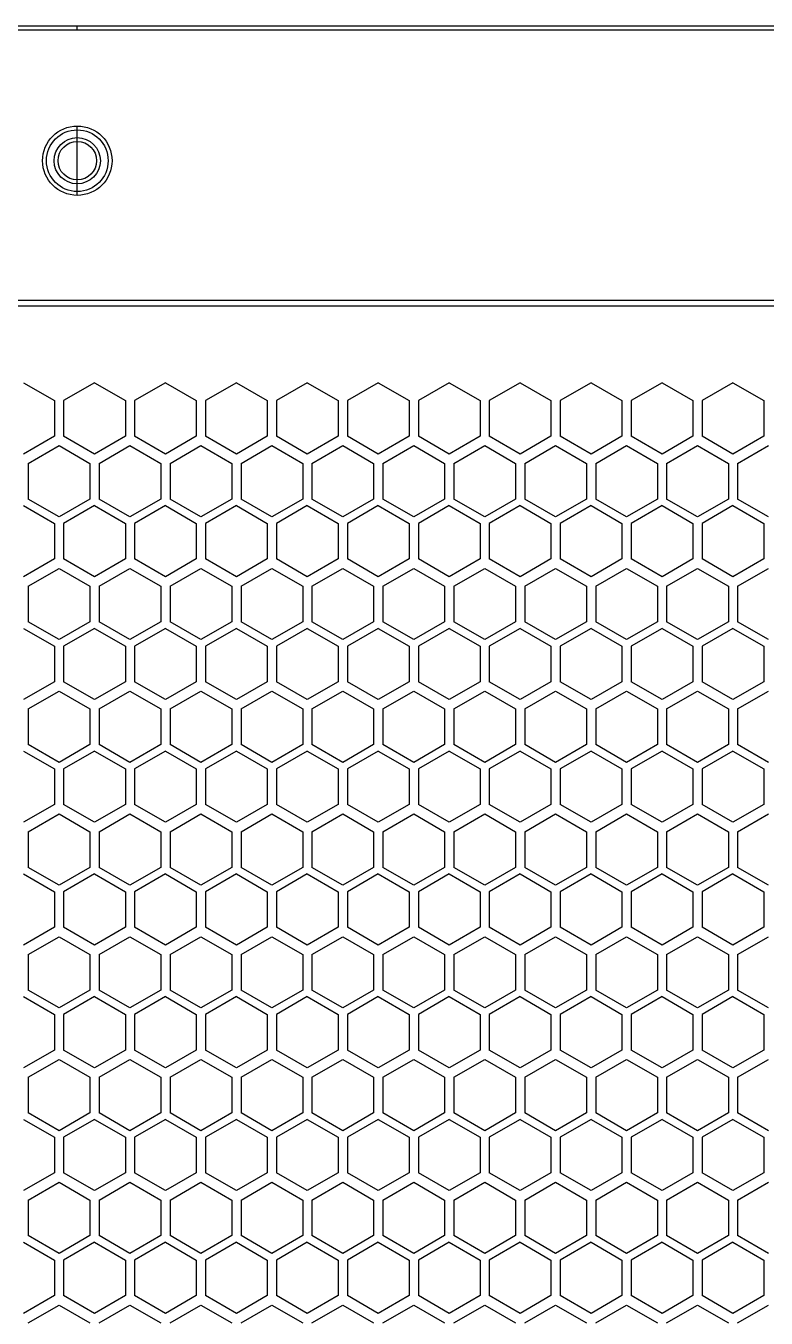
# Model space of a CAD drawing. Extents: x 61367 to 140945, y -1257 to 25588.
# Drawn here: x 91885.2 to 91981.2, y 15972.8 to 16140.4 of the extents above; entities that cross this region are included whole.
import ezdxf

# ---------------------------------------------------------------- set-up
doc = ezdxf.new("R2010")
doc.units = 0
doc.header["$MEASUREMENT"] = 0
doc.layers.get('0').update_dxf_attribs({"linetype": 'CONTINUOUS'})
for name, color, linetype in [('4209-0510_0', 7, 'CONTINUOUS'), ('4212-62832_1_0', 7, 'CONTINUOUS'), ('4215-0412-2-1_0', 7, 'CONTINUOUS'), ('B-M6-1-ZI_0', 7, 'CONTINUOUS'), ('YT-50-01_AF0_1_B_0', 7, 'CONTINUOUS')]:
    doc.layers.add(name, color=color, linetype=linetype)

# ---------------------------------------------------------------- blocks, each defined once
blk = doc.blocks.new('RYHTHYT')
at = {"layer": '4209-0510_0', "color": 7, "linetype": 'Continuous'}
blk.add_line((-33328.58, -67588.74), (-32722.58, -67588.74), dxfattribs=at)
at = {"layer": '4212-62832_1_0', "color": 7, "linetype": 'Continuous'}
blk.add_circle((-33027.49, -67570.66), 3, dxfattribs=at)
at = {"layer": '4215-0412-2-1_0', "color": 7, "linetype": 'Continuous'}
for p, q in [((-33368.69, -67553.68), (-32682.63, -67553.68)), ((-33335.79, -67589.48), (-32715.53, -67589.48)), ((-33034.46, -67599.48), (-33030.46, -67601.79)), ((-33025.26, -67599.48), (-33029.26, -67601.79)), ((-33025.26, -67599.48), (-33021.26, -67601.79)), ((-33016.06, -67599.48), (-33020.06, -67601.79)), ((-33016.06, -67599.48), (-33012.06, -67601.79)), ((-33006.86, -67599.48), (-33010.86, -67601.79)), ((-33006.86, -67599.48), (-33002.86, -67601.79)), ((-32997.66, -67599.48), (-33001.66, -67601.79)), ((-32997.66, -67599.48), (-32993.66, -67601.79)), ((-32988.46, -67599.48), (-32992.46, -67601.79)), ((-32988.46, -67599.48), (-32984.46, -67601.79)), ((-32979.26, -67599.48), (-32983.26, -67601.79)), ((-32979.26, -67599.48), (-32975.26, -67601.79)), ((-32970.06, -67599.48), (-32974.06, -67601.79)), ((-32970.06, -67599.48), (-32966.06, -67601.79)), ((-32960.86, -67599.48), (-32964.86, -67601.79)), ((-32960.86, -67599.48), (-32956.86, -67601.79)), ((-32951.66, -67599.48), (-32955.66, -67601.79)), ((-32951.66, -67599.48), (-32947.66, -67601.79)), ((-32942.46, -67599.48), (-32946.46, -67601.79)), ((-32942.46, -67599.48), (-32938.46, -67601.79)), ((-33030.46, -67601.79), (-33030.46, -67606.41)), ((-33029.26, -67601.79), (-33029.26, -67606.41)), ((-33021.26, -67601.79), (-33021.26, -67606.41)), ((-33020.06, -67601.79), (-33020.06, -67606.41)), ((-33012.06, -67601.79), (-33012.06, -67606.41)), ((-33010.86, -67601.79), (-33010.86, -67606.41)), ((-33002.86, -67601.79), (-33002.86, -67606.41)), ((-33001.66, -67601.79), (-33001.66, -67606.41)), ((-32993.66, -67601.79), (-32993.66, -67606.41)), ((-32992.46, -67601.79), (-32992.46, -67606.41)), ((-32984.46, -67601.79), (-32984.46, -67606.41)), ((-32983.26, -67601.79), (-32983.26, -67606.41)), ((-32975.26, -67601.79), (-32975.26, -67606.41)), ((-32974.06, -67601.79), (-32974.06, -67606.41)), ((-32966.06, -67601.79), (-32966.06, -67606.41)), ((-32964.86, -67601.79), (-32964.86, -67606.41)), ((-32956.86, -67601.79), (-32956.86, -67606.41)), ((-32955.66, -67601.79), (-32955.66, -67606.41)), ((-32947.66, -67601.79), (-32947.66, -67606.41)), ((-32946.46, -67601.79), (-32946.46, -67606.41)), ((-32938.46, -67601.79), (-32938.46, -67606.41)), ((-33030.46, -67606.41), (-33034.46, -67608.72)), ((-33025.26, -67608.72), (-33029.26, -67606.41)), ((-33021.26, -67606.41), (-33025.26, -67608.72)), ((-33016.06, -67608.72), (-33020.06, -67606.41)), ((-33012.06, -67606.41), (-33016.06, -67608.72)), ((-33006.86, -67608.72), (-33010.86, -67606.41)), ((-33002.86, -67606.41), (-33006.86, -67608.72)), ((-32997.66, -67608.72), (-33001.66, -67606.41)), ((-32993.66, -67606.41), (-32997.66, -67608.72)), ((-32988.46, -67608.72), (-32992.46, -67606.41)), ((-32984.46, -67606.41), (-32988.46, -67608.72)), ((-32979.26, -67608.72), (-32983.26, -67606.41)), ((-32975.26, -67606.41), (-32979.26, -67608.72)), ((-32970.06, -67608.72), (-32974.06, -67606.41)), ((-32966.06, -67606.41), (-32970.06, -67608.72)), ((-32960.86, -67608.72), (-32964.86, -67606.41)), ((-32956.86, -67606.41), (-32960.86, -67608.72)), ((-32951.66, -67608.72), (-32955.66, -67606.41)), ((-32947.66, -67606.41), (-32951.66, -67608.72)), ((-32942.46, -67608.72), (-32946.46, -67606.41)), ((-32938.46, -67606.41), (-32942.46, -67608.72)), ((-33033.86, -67609.94), (-33029.86, -67607.63)), ((-33029.86, -67607.63), (-33025.86, -67609.94)), ((-33024.66, -67609.94), (-33020.66, -67607.63)), ((-33020.66, -67607.63), (-33016.66, -67609.94)), ((-33015.46, -67609.94), (-33011.46, -67607.63)), ((-33011.46, -67607.63), (-33007.46, -67609.94)), ((-33006.26, -67609.94), (-33002.26, -67607.63)), ((-33002.26, -67607.63), (-32998.26, -67609.94)), ((-32997.06, -67609.94), (-32993.06, -67607.63)), ((-32993.06, -67607.63), (-32989.06, -67609.94)), ((-32987.86, -67609.94), (-32983.86, -67607.63)), ((-32983.86, -67607.63), (-32979.86, -67609.94)), ((-32978.66, -67609.94), (-32974.66, -67607.63)), ((-32974.66, -67607.63), (-32970.66, -67609.94)), ((-32969.46, -67609.94), (-32965.46, -67607.63)), ((-32965.46, -67607.63), (-32961.46, -67609.94)), ((-32960.26, -67609.94), (-32956.26, -67607.63)), ((-32956.26, -67607.63), (-32952.26, -67609.94)), ((-32951.06, -67609.94), (-32947.06, -67607.63)), ((-32947.06, -67607.63), (-32943.06, -67609.94)), ((-32941.86, -67609.94), (-32937.86, -67607.63)), ((-33033.86, -67609.94), (-33033.86, -67614.56)), ((-33025.86, -67609.94), (-33025.86, -67614.56)), ((-33024.66, -67609.94), (-33024.66, -67614.56)), ((-33016.66, -67609.94), (-33016.66, -67614.56)), ((-33015.46, -67609.94), (-33015.46, -67614.56)), ((-33007.46, -67609.94), (-33007.46, -67614.56)), ((-33006.26, -67609.94), (-33006.26, -67614.56)), ((-32998.26, -67609.94), (-32998.26, -67614.56)), ((-32997.06, -67609.94), (-32997.06, -67614.56)), ((-32989.06, -67609.94), (-32989.06, -67614.56)), ((-32987.86, -67609.94), (-32987.86, -67614.56)), ((-32979.86, -67609.94), (-32979.86, -67614.56)), ((-32978.66, -67609.94), (-32978.66, -67614.56)), ((-32970.66, -67609.94), (-32970.66, -67614.56)), ((-32969.46, -67609.94), (-32969.46, -67614.56)), ((-32961.46, -67609.94), (-32961.46, -67614.56)), ((-32960.26, -67609.94), (-32960.26, -67614.56)), ((-32952.26, -67609.94), (-32952.26, -67614.56)), ((-32951.06, -67609.94), (-32951.06, -67614.56)), ((-32943.06, -67609.94), (-32943.06, -67614.56)), ((-32941.86, -67609.94), (-32941.86, -67614.56)), ((-33029.86, -67616.87), (-33033.86, -67614.56)), ((-33025.86, -67614.56), (-33029.86, -67616.87)), ((-33020.66, -67616.87), (-33024.66, -67614.56)), ((-33016.66, -67614.56), (-33020.66, -67616.87)), ((-33011.46, -67616.87), (-33015.46, -67614.56)), ((-33007.46, -67614.56), (-33011.46, -67616.87)), ((-33002.26, -67616.87), (-33006.26, -67614.56)), ((-32998.26, -67614.56), (-33002.26, -67616.87)), ((-32993.06, -67616.87), (-32997.06, -67614.56)), ((-32989.06, -67614.56), (-32993.06, -67616.87)), ((-32983.86, -67616.87), (-32987.86, -67614.56)), ((-32979.86, -67614.56), (-32983.86, -67616.87)), ((-32974.66, -67616.87), (-32978.66, -67614.56)), ((-32970.66, -67614.56), (-32974.66, -67616.87)), ((-32965.46, -67616.87), (-32969.46, -67614.56)), ((-32961.46, -67614.56), (-32965.46, -67616.87)), ((-32956.26, -67616.87), (-32960.26, -67614.56)), ((-32952.26, -67614.56), (-32956.26, -67616.87)), ((-32947.06, -67616.87), (-32951.06, -67614.56)), ((-32943.06, -67614.56), (-32947.06, -67616.87)), ((-32937.86, -67616.87), (-32941.86, -67614.56)), ((-33034.46, -67615.41), (-33030.46, -67617.72)), ((-33025.26, -67615.41), (-33029.26, -67617.72)), ((-33025.26, -67615.41), (-33021.26, -67617.72)), ((-33016.06, -67615.41), (-33020.06, -67617.72)), ((-33016.06, -67615.41), (-33012.06, -67617.72)), ((-33006.86, -67615.41), (-33010.86, -67617.72)), ((-33006.86, -67615.41), (-33002.86, -67617.72)), ((-32997.66, -67615.41), (-33001.66, -67617.72)), ((-32997.66, -67615.41), (-32993.66, -67617.72)), ((-32988.46, -67615.41), (-32992.46, -67617.72)), ((-32988.46, -67615.41), (-32984.46, -67617.72)), ((-32979.26, -67615.41), (-32983.26, -67617.72)), ((-32979.26, -67615.41), (-32975.26, -67617.72)), ((-32970.06, -67615.41), (-32974.06, -67617.72)), ((-32970.06, -67615.41), (-32966.06, -67617.72)), ((-32960.86, -67615.41), (-32964.86, -67617.72)), ((-32960.86, -67615.41), (-32956.86, -67617.72)), ((-32951.66, -67615.41), (-32955.66, -67617.72)), ((-32951.66, -67615.41), (-32947.66, -67617.72)), ((-32942.46, -67615.41), (-32946.46, -67617.72)), ((-32942.46, -67615.41), (-32938.46, -67617.72)), ((-33030.46, -67617.72), (-33030.46, -67622.34)), ((-33029.26, -67617.72), (-33029.26, -67622.34)), ((-33021.26, -67617.72), (-33021.26, -67622.34)), ((-33020.06, -67617.72), (-33020.06, -67622.34)), ((-33012.06, -67617.72), (-33012.06, -67622.34)), ((-33010.86, -67617.72), (-33010.86, -67622.34)), ((-33002.86, -67617.72), (-33002.86, -67622.34)), ((-33001.66, -67617.72), (-33001.66, -67622.34)), ((-32993.66, -67617.72), (-32993.66, -67622.34)), ((-32992.46, -67617.72), (-32992.46, -67622.34)), ((-32984.46, -67617.72), (-32984.46, -67622.34)), ((-32983.26, -67617.72), (-32983.26, -67622.34)), ((-32975.26, -67617.72), (-32975.26, -67622.34)), ((-32974.06, -67617.72), (-32974.06, -67622.34)), ((-32966.06, -67617.72), (-32966.06, -67622.34)), ((-32964.86, -67617.72), (-32964.86, -67622.34)), ((-32956.86, -67617.72), (-32956.86, -67622.34)), ((-32955.66, -67617.72), (-32955.66, -67622.34)), ((-32947.66, -67617.72), (-32947.66, -67622.34)), ((-32946.46, -67617.72), (-32946.46, -67622.34)), ((-32938.46, -67617.72), (-32938.46, -67622.34)), ((-33030.46, -67622.34), (-33034.46, -67624.65)), ((-33033.86, -67625.87), (-33029.86, -67623.56)), ((-33029.86, -67623.56), (-33025.86, -67625.87)), ((-33025.26, -67624.65), (-33029.26, -67622.34)), ((-33021.26, -67622.34), (-33025.26, -67624.65)), ((-33024.66, -67625.87), (-33020.66, -67623.56)), ((-33020.66, -67623.56), (-33016.66, -67625.87)), ((-33016.06, -67624.65), (-33020.06, -67622.34)), ((-33012.06, -67622.34), (-33016.06, -67624.65)), ((-33015.46, -67625.87), (-33011.46, -67623.56)), ((-33011.46, -67623.56), (-33007.46, -67625.87)), ((-33006.86, -67624.65), (-33010.86, -67622.34)), ((-33002.86, -67622.34), (-33006.86, -67624.65)), ((-33006.26, -67625.87), (-33002.26, -67623.56)), ((-33002.26, -67623.56), (-32998.26, -67625.87)), ((-32997.66, -67624.65), (-33001.66, -67622.34)), ((-32993.66, -67622.34), (-32997.66, -67624.65)), ((-32997.06, -67625.87), (-32993.06, -67623.56)), ((-32993.06, -67623.56), (-32989.06, -67625.87)), ((-32988.46, -67624.65), (-32992.46, -67622.34)), ((-32984.46, -67622.34), (-32988.46, -67624.65)), ((-32987.86, -67625.87), (-32983.86, -67623.56)), ((-32983.86, -67623.56), (-32979.86, -67625.87)), ((-32979.26, -67624.65), (-32983.26, -67622.34)), ((-32975.26, -67622.34), (-32979.26, -67624.65)), ((-32978.66, -67625.87), (-32974.66, -67623.56)), ((-32974.66, -67623.56), (-32970.66, -67625.87)), ((-32970.06, -67624.65), (-32974.06, -67622.34)), ((-32966.06, -67622.34), (-32970.06, -67624.65)), ((-32969.46, -67625.87), (-32965.46, -67623.56)), ((-32965.46, -67623.56), (-32961.46, -67625.87)), ((-32960.86, -67624.65), (-32964.86, -67622.34)), ((-32956.86, -67622.34), (-32960.86, -67624.65)), ((-32960.26, -67625.87), (-32956.26, -67623.56)), ((-32956.26, -67623.56), (-32952.26, -67625.87)), ((-32951.66, -67624.65), (-32955.66, -67622.34)), ((-32947.66, -67622.34), (-32951.66, -67624.65)), ((-32951.06, -67625.87), (-32947.06, -67623.56)), ((-32947.06, -67623.56), (-32943.06, -67625.87)), ((-32942.46, -67624.65), (-32946.46, -67622.34)), ((-32938.46, -67622.34), (-32942.46, -67624.65)), ((-32941.86, -67625.87), (-32937.86, -67623.56)), ((-33033.86, -67625.87), (-33033.86, -67630.49)), ((-33025.86, -67625.87), (-33025.86, -67630.49)), ((-33024.66, -67625.87), (-33024.66, -67630.49)), ((-33016.66, -67625.87), (-33016.66, -67630.49)), ((-33015.46, -67625.87), (-33015.46, -67630.49)), ((-33007.46, -67625.87), (-33007.46, -67630.49)), ((-33006.26, -67625.87), (-33006.26, -67630.49)), ((-32998.26, -67625.87), (-32998.26, -67630.49)), ((-32997.06, -67625.87), (-32997.06, -67630.49)), ((-32989.06, -67625.87), (-32989.06, -67630.49)), ((-32987.86, -67625.87), (-32987.86, -67630.49)), ((-32979.86, -67625.87), (-32979.86, -67630.49)), ((-32978.66, -67625.87), (-32978.66, -67630.49)), ((-32970.66, -67625.87), (-32970.66, -67630.49)), ((-32969.46, -67625.87), (-32969.46, -67630.49)), ((-32961.46, -67625.87), (-32961.46, -67630.49)), ((-32960.26, -67625.87), (-32960.26, -67630.49)), ((-32952.26, -67625.87), (-32952.26, -67630.49)), ((-32951.06, -67625.87), (-32951.06, -67630.49)), ((-32943.06, -67625.87), (-32943.06, -67630.49)), ((-32941.86, -67625.87), (-32941.86, -67630.49)), ((-33034.46, -67631.34), (-33030.46, -67633.65)), ((-33029.86, -67632.8), (-33033.86, -67630.49)), ((-33025.86, -67630.49), (-33029.86, -67632.8)), ((-33025.26, -67631.34), (-33029.26, -67633.65)), ((-33025.26, -67631.34), (-33021.26, -67633.65)), ((-33020.66, -67632.8), (-33024.66, -67630.49)), ((-33016.66, -67630.49), (-33020.66, -67632.8)), ((-33016.06, -67631.34), (-33020.06, -67633.65)), ((-33016.06, -67631.34), (-33012.06, -67633.65)), ((-33011.46, -67632.8), (-33015.46, -67630.49)), ((-33007.46, -67630.49), (-33011.46, -67632.8)), ((-33006.86, -67631.34), (-33010.86, -67633.65)), ((-33006.86, -67631.34), (-33002.86, -67633.65)), ((-33002.26, -67632.8), (-33006.26, -67630.49)), ((-32998.26, -67630.49), (-33002.26, -67632.8)), ((-32997.66, -67631.34), (-33001.66, -67633.65)), ((-32997.66, -67631.34), (-32993.66, -67633.65)), ((-32993.06, -67632.8), (-32997.06, -67630.49)), ((-32989.06, -67630.49), (-32993.06, -67632.8)), ((-32988.46, -67631.34), (-32992.46, -67633.65)), ((-32988.46, -67631.34), (-32984.46, -67633.65)), ((-32983.86, -67632.8), (-32987.86, -67630.49)), ((-32979.86, -67630.49), (-32983.86, -67632.8)), ((-32979.26, -67631.34), (-32983.26, -67633.65)), ((-32979.26, -67631.34), (-32975.26, -67633.65)), ((-32974.66, -67632.8), (-32978.66, -67630.49)), ((-32970.66, -67630.49), (-32974.66, -67632.8)), ((-32970.06, -67631.34), (-32974.06, -67633.65)), ((-32970.06, -67631.34), (-32966.06, -67633.65)), ((-32965.46, -67632.8), (-32969.46, -67630.49)), ((-32961.46, -67630.49), (-32965.46, -67632.8)), ((-32960.86, -67631.34), (-32964.86, -67633.65)), ((-32960.86, -67631.34), (-32956.86, -67633.65)), ((-32956.26, -67632.8), (-32960.26, -67630.49)), ((-32952.26, -67630.49), (-32956.26, -67632.8)), ((-32951.66, -67631.34), (-32955.66, -67633.65)), ((-32951.66, -67631.34), (-32947.66, -67633.65)), ((-32947.06, -67632.8), (-32951.06, -67630.49)), ((-32943.06, -67630.49), (-32947.06, -67632.8)), ((-32942.46, -67631.34), (-32946.46, -67633.65)), ((-32942.46, -67631.34), (-32938.46, -67633.65)), ((-32937.86, -67632.8), (-32941.86, -67630.49)), ((-33030.46, -67633.65), (-33030.46, -67638.27)), ((-33029.26, -67633.65), (-33029.26, -67638.27)), ((-33021.26, -67633.65), (-33021.26, -67638.27)), ((-33020.06, -67633.65), (-33020.06, -67638.27)), ((-33012.06, -67633.65), (-33012.06, -67638.27)), ((-33010.86, -67633.65), (-33010.86, -67638.27)), ((-33002.86, -67633.65), (-33002.86, -67638.27)), ((-33001.66, -67633.65), (-33001.66, -67638.27)), ((-32993.66, -67633.65), (-32993.66, -67638.27)), ((-32992.46, -67633.65), (-32992.46, -67638.27)), ((-32984.46, -67633.65), (-32984.46, -67638.27)), ((-32983.26, -67633.65), (-32983.26, -67638.27)), ((-32975.26, -67633.65), (-32975.26, -67638.27)), ((-32974.06, -67633.65), (-32974.06, -67638.27)), ((-32966.06, -67633.65), (-32966.06, -67638.27)), ((-32964.86, -67633.65), (-32964.86, -67638.27)), ((-32956.86, -67633.65), (-32956.86, -67638.27)), ((-32955.66, -67633.65), (-32955.66, -67638.27)), ((-32947.66, -67633.65), (-32947.66, -67638.27)), ((-32946.46, -67633.65), (-32946.46, -67638.27)), ((-32938.46, -67633.65), (-32938.46, -67638.27)), ((-33030.46, -67638.27), (-33034.46, -67640.58)), ((-33025.26, -67640.58), (-33029.26, -67638.27)), ((-33021.26, -67638.27), (-33025.26, -67640.58)), ((-33016.06, -67640.58), (-33020.06, -67638.27)), ((-33012.06, -67638.27), (-33016.06, -67640.58)), ((-33006.86, -67640.58), (-33010.86, -67638.27)), ((-33002.86, -67638.27), (-33006.86, -67640.58)), ((-32997.66, -67640.58), (-33001.66, -67638.27)), ((-32993.66, -67638.27), (-32997.66, -67640.58)), ((-32988.46, -67640.58), (-32992.46, -67638.27)), ((-32984.46, -67638.27), (-32988.46, -67640.58)), ((-32979.26, -67640.58), (-32983.26, -67638.27)), ((-32975.26, -67638.27), (-32979.26, -67640.58)), ((-32970.06, -67640.58), (-32974.06, -67638.27)), ((-32966.06, -67638.27), (-32970.06, -67640.58)), ((-32960.86, -67640.58), (-32964.86, -67638.27)), ((-32956.86, -67638.27), (-32960.86, -67640.58)), ((-32951.66, -67640.58), (-32955.66, -67638.27)), ((-32947.66, -67638.27), (-32951.66, -67640.58)), ((-32942.46, -67640.58), (-32946.46, -67638.27)), ((-32938.46, -67638.27), (-32942.46, -67640.58)), ((-33033.86, -67641.8), (-33029.86, -67639.49)), ((-33029.86, -67639.49), (-33025.86, -67641.8)), ((-33024.66, -67641.8), (-33020.66, -67639.49)), ((-33020.66, -67639.49), (-33016.66, -67641.8)), ((-33015.46, -67641.8), (-33011.46, -67639.49)), ((-33011.46, -67639.49), (-33007.46, -67641.8)), ((-33006.26, -67641.8), (-33002.26, -67639.49)), ((-33002.26, -67639.49), (-32998.26, -67641.8)), ((-32997.06, -67641.8), (-32993.06, -67639.49)), ((-32993.06, -67639.49), (-32989.06, -67641.8)), ((-32987.86, -67641.8), (-32983.86, -67639.49)), ((-32983.86, -67639.49), (-32979.86, -67641.8)), ((-32978.66, -67641.8), (-32974.66, -67639.49)), ((-32974.66, -67639.49), (-32970.66, -67641.8)), ((-32969.46, -67641.8), (-32965.46, -67639.49)), ((-32965.46, -67639.49), (-32961.46, -67641.8)), ((-32960.26, -67641.8), (-32956.26, -67639.49)), ((-32956.26, -67639.49), (-32952.26, -67641.8)), ((-32951.06, -67641.8), (-32947.06, -67639.49)), ((-32947.06, -67639.49), (-32943.06, -67641.8)), ((-32941.86, -67641.8), (-32937.86, -67639.49)), ((-33033.86, -67641.8), (-33033.86, -67646.42)), ((-33025.86, -67641.8), (-33025.86, -67646.42)), ((-33024.66, -67641.8), (-33024.66, -67646.42)), ((-33016.66, -67641.8), (-33016.66, -67646.42)), ((-33015.46, -67641.8), (-33015.46, -67646.42)), ((-33007.46, -67641.8), (-33007.46, -67646.42)), ((-33006.26, -67641.8), (-33006.26, -67646.42)), ((-32998.26, -67641.8), (-32998.26, -67646.42)), ((-32997.06, -67641.8), (-32997.06, -67646.42)), ((-32989.06, -67641.8), (-32989.06, -67646.42)), ((-32987.86, -67641.8), (-32987.86, -67646.42)), ((-32979.86, -67641.8), (-32979.86, -67646.42)), ((-32978.66, -67641.8), (-32978.66, -67646.42)), ((-32970.66, -67641.8), (-32970.66, -67646.42)), ((-32969.46, -67641.8), (-32969.46, -67646.42)), ((-32961.46, -67641.8), (-32961.46, -67646.42)), ((-32960.26, -67641.8), (-32960.26, -67646.42)), ((-32952.26, -67641.8), (-32952.26, -67646.42)), ((-32951.06, -67641.8), (-32951.06, -67646.42)), ((-32943.06, -67641.8), (-32943.06, -67646.42)), ((-32941.86, -67641.8), (-32941.86, -67646.42)), ((-33029.86, -67648.73), (-33033.86, -67646.42)), ((-33025.86, -67646.42), (-33029.86, -67648.73)), ((-33020.66, -67648.73), (-33024.66, -67646.42)), ((-33016.66, -67646.42), (-33020.66, -67648.73)), ((-33011.46, -67648.73), (-33015.46, -67646.42)), ((-33007.46, -67646.42), (-33011.46, -67648.73)), ((-33002.26, -67648.73), (-33006.26, -67646.42)), ((-32998.26, -67646.42), (-33002.26, -67648.73)), ((-32993.06, -67648.73), (-32997.06, -67646.42)), ((-32989.06, -67646.42), (-32993.06, -67648.73)), ((-32983.86, -67648.73), (-32987.86, -67646.42)), ((-32979.86, -67646.42), (-32983.86, -67648.73)), ((-32974.66, -67648.73), (-32978.66, -67646.42)), ((-32970.66, -67646.42), (-32974.66, -67648.73)), ((-32965.46, -67648.73), (-32969.46, -67646.42)), ((-32961.46, -67646.42), (-32965.46, -67648.73)), ((-32956.26, -67648.73), (-32960.26, -67646.42)), ((-32952.26, -67646.42), (-32956.26, -67648.73)), ((-32947.06, -67648.73), (-32951.06, -67646.42)), ((-32943.06, -67646.42), (-32947.06, -67648.73)), ((-32937.86, -67648.73), (-32941.86, -67646.42)), ((-33034.46, -67647.27), (-33030.46, -67649.58)), ((-33025.26, -67647.27), (-33029.26, -67649.58)), ((-33025.26, -67647.27), (-33021.26, -67649.58)), ((-33016.06, -67647.27), (-33020.06, -67649.58)), ((-33016.06, -67647.27), (-33012.06, -67649.58)), ((-33006.86, -67647.27), (-33010.86, -67649.58)), ((-33006.86, -67647.27), (-33002.86, -67649.58)), ((-32997.66, -67647.27), (-33001.66, -67649.58)), ((-32997.66, -67647.27), (-32993.66, -67649.58)), ((-32988.46, -67647.27), (-32992.46, -67649.58)), ((-32988.46, -67647.27), (-32984.46, -67649.58)), ((-32979.26, -67647.27), (-32983.26, -67649.58)), ((-32979.26, -67647.27), (-32975.26, -67649.58)), ((-32970.06, -67647.27), (-32974.06, -67649.58)), ((-32970.06, -67647.27), (-32966.06, -67649.58)), ((-32960.86, -67647.27), (-32964.86, -67649.58)), ((-32960.86, -67647.27), (-32956.86, -67649.58)), ((-32951.66, -67647.27), (-32955.66, -67649.58)), ((-32951.66, -67647.27), (-32947.66, -67649.58)), ((-32942.46, -67647.27), (-32946.46, -67649.58)), ((-32942.46, -67647.27), (-32938.46, -67649.58)), ((-33030.46, -67649.58), (-33030.46, -67654.2)), ((-33029.26, -67649.58), (-33029.26, -67654.2)), ((-33021.26, -67649.58), (-33021.26, -67654.2)), ((-33020.06, -67649.58), (-33020.06, -67654.2)), ((-33012.06, -67649.58), (-33012.06, -67654.2)), ((-33010.86, -67649.58), (-33010.86, -67654.2)), ((-33002.86, -67649.58), (-33002.86, -67654.2)), ((-33001.66, -67649.58), (-33001.66, -67654.2)), ((-32993.66, -67649.58), (-32993.66, -67654.2)), ((-32992.46, -67649.58), (-32992.46, -67654.2)), ((-32984.46, -67649.58), (-32984.46, -67654.2)), ((-32983.26, -67649.58), (-32983.26, -67654.2)), ((-32975.26, -67649.58), (-32975.26, -67654.2)), ((-32974.06, -67649.58), (-32974.06, -67654.2)), ((-32966.06, -67649.58), (-32966.06, -67654.2)), ((-32964.86, -67649.58), (-32964.86, -67654.2)), ((-32956.86, -67649.58), (-32956.86, -67654.2)), ((-32955.66, -67649.58), (-32955.66, -67654.2)), ((-32947.66, -67649.58), (-32947.66, -67654.2)), ((-32946.46, -67649.58), (-32946.46, -67654.2)), ((-32938.46, -67649.58), (-32938.46, -67654.2)), ((-33030.46, -67654.2), (-33034.46, -67656.51)), ((-33033.86, -67657.73), (-33029.86, -67655.42)), ((-33029.86, -67655.42), (-33025.86, -67657.73)), ((-33025.26, -67656.51), (-33029.26, -67654.2)), ((-33021.26, -67654.2), (-33025.26, -67656.51)), ((-33024.66, -67657.73), (-33020.66, -67655.42)), ((-33020.66, -67655.42), (-33016.66, -67657.73)), ((-33016.06, -67656.51), (-33020.06, -67654.2)), ((-33012.06, -67654.2), (-33016.06, -67656.51)), ((-33015.46, -67657.73), (-33011.46, -67655.42)), ((-33011.46, -67655.42), (-33007.46, -67657.73)), ((-33006.86, -67656.51), (-33010.86, -67654.2)), ((-33002.86, -67654.2), (-33006.86, -67656.51)), ((-33006.26, -67657.73), (-33002.26, -67655.42)), ((-33002.26, -67655.42), (-32998.26, -67657.73)), ((-32997.66, -67656.51), (-33001.66, -67654.2)), ((-32993.66, -67654.2), (-32997.66, -67656.51)), ((-32997.06, -67657.73), (-32993.06, -67655.42)), ((-32993.06, -67655.42), (-32989.06, -67657.73)), ((-32988.46, -67656.51), (-32992.46, -67654.2)), ((-32984.46, -67654.2), (-32988.46, -67656.51)), ((-32987.86, -67657.73), (-32983.86, -67655.42)), ((-32983.86, -67655.42), (-32979.86, -67657.73)), ((-32979.26, -67656.51), (-32983.26, -67654.2)), ((-32975.26, -67654.2), (-32979.26, -67656.51)), ((-32978.66, -67657.73), (-32974.66, -67655.42)), ((-32974.66, -67655.42), (-32970.66, -67657.73)), ((-32970.06, -67656.51), (-32974.06, -67654.2)), ((-32966.06, -67654.2), (-32970.06, -67656.51)), ((-32969.46, -67657.73), (-32965.46, -67655.42)), ((-32965.46, -67655.42), (-32961.46, -67657.73)), ((-32960.86, -67656.51), (-32964.86, -67654.2)), ((-32956.86, -67654.2), (-32960.86, -67656.51)), ((-32960.26, -67657.73), (-32956.26, -67655.42)), ((-32956.26, -67655.42), (-32952.26, -67657.73)), ((-32951.66, -67656.51), (-32955.66, -67654.2)), ((-32947.66, -67654.2), (-32951.66, -67656.51)), ((-32951.06, -67657.73), (-32947.06, -67655.42)), ((-32947.06, -67655.42), (-32943.06, -67657.73)), ((-32942.46, -67656.51), (-32946.46, -67654.2)), ((-32938.46, -67654.2), (-32942.46, -67656.51)), ((-32941.86, -67657.73), (-32937.86, -67655.42)), ((-33033.86, -67657.73), (-33033.86, -67662.35)), ((-33025.86, -67657.73), (-33025.86, -67662.35)), ((-33024.66, -67657.73), (-33024.66, -67662.35)), ((-33016.66, -67657.73), (-33016.66, -67662.35)), ((-33015.46, -67657.73), (-33015.46, -67662.35)), ((-33007.46, -67657.73), (-33007.46, -67662.35)), ((-33006.26, -67657.73), (-33006.26, -67662.35)), ((-32998.26, -67657.73), (-32998.26, -67662.35)), ((-32997.06, -67657.73), (-32997.06, -67662.35)), ((-32989.06, -67657.73), (-32989.06, -67662.35)), ((-32987.86, -67657.73), (-32987.86, -67662.35)), ((-32979.86, -67657.73), (-32979.86, -67662.35)), ((-32978.66, -67657.73), (-32978.66, -67662.35)), ((-32970.66, -67657.73), (-32970.66, -67662.35)), ((-32969.46, -67657.73), (-32969.46, -67662.35)), ((-32961.46, -67657.73), (-32961.46, -67662.35)), ((-32960.26, -67657.73), (-32960.26, -67662.35)), ((-32952.26, -67657.73), (-32952.26, -67662.35)), ((-32951.06, -67657.73), (-32951.06, -67662.35)), ((-32943.06, -67657.73), (-32943.06, -67662.35)), ((-32941.86, -67657.73), (-32941.86, -67662.35)), ((-33034.46, -67663.2), (-33030.46, -67665.51)), ((-33029.86, -67664.66), (-33033.86, -67662.35)), ((-33025.86, -67662.35), (-33029.86, -67664.66)), ((-33025.26, -67663.2), (-33029.26, -67665.51)), ((-33025.26, -67663.2), (-33021.26, -67665.51)), ((-33020.66, -67664.66), (-33024.66, -67662.35)), ((-33016.66, -67662.35), (-33020.66, -67664.66)), ((-33016.06, -67663.2), (-33020.06, -67665.51)), ((-33016.06, -67663.2), (-33012.06, -67665.51)), ((-33011.46, -67664.66), (-33015.46, -67662.35)), ((-33007.46, -67662.35), (-33011.46, -67664.66)), ((-33006.86, -67663.2), (-33010.86, -67665.51)), ((-33006.86, -67663.2), (-33002.86, -67665.51)), ((-33002.26, -67664.66), (-33006.26, -67662.35)), ((-32998.26, -67662.35), (-33002.26, -67664.66)), ((-32997.66, -67663.2), (-33001.66, -67665.51)), ((-32997.66, -67663.2), (-32993.66, -67665.51)), ((-32993.06, -67664.66), (-32997.06, -67662.35)), ((-32989.06, -67662.35), (-32993.06, -67664.66)), ((-32988.46, -67663.2), (-32992.46, -67665.51)), ((-32988.46, -67663.2), (-32984.46, -67665.51)), ((-32983.86, -67664.66), (-32987.86, -67662.35)), ((-32979.86, -67662.35), (-32983.86, -67664.66)), ((-32979.26, -67663.2), (-32983.26, -67665.51)), ((-32979.26, -67663.2), (-32975.26, -67665.51)), ((-32974.66, -67664.66), (-32978.66, -67662.35)), ((-32970.66, -67662.35), (-32974.66, -67664.66)), ((-32970.06, -67663.2), (-32974.06, -67665.51)), ((-32970.06, -67663.2), (-32966.06, -67665.51)), ((-32965.46, -67664.66), (-32969.46, -67662.35)), ((-32961.46, -67662.35), (-32965.46, -67664.66)), ((-32960.86, -67663.2), (-32964.86, -67665.51)), ((-32960.86, -67663.2), (-32956.86, -67665.51)), ((-32956.26, -67664.66), (-32960.26, -67662.35)), ((-32952.26, -67662.35), (-32956.26, -67664.66)), ((-32951.66, -67663.2), (-32955.66, -67665.51)), ((-32951.66, -67663.2), (-32947.66, -67665.51)), ((-32947.06, -67664.66), (-32951.06, -67662.35)), ((-32943.06, -67662.35), (-32947.06, -67664.66)), ((-32942.46, -67663.2), (-32946.46, -67665.51)), ((-32942.46, -67663.2), (-32938.46, -67665.51)), ((-32937.86, -67664.66), (-32941.86, -67662.35)), ((-33030.46, -67665.51), (-33030.46, -67670.13)), ((-33029.26, -67665.51), (-33029.26, -67670.13)), ((-33021.26, -67665.51), (-33021.26, -67670.13)), ((-33020.06, -67665.51), (-33020.06, -67670.13)), ((-33012.06, -67665.51), (-33012.06, -67670.13)), ((-33010.86, -67665.51), (-33010.86, -67670.13)), ((-33002.86, -67665.51), (-33002.86, -67670.13)), ((-33001.66, -67665.51), (-33001.66, -67670.13)), ((-32993.66, -67665.51), (-32993.66, -67670.13)), ((-32992.46, -67665.51), (-32992.46, -67670.13)), ((-32984.46, -67665.51), (-32984.46, -67670.13)), ((-32983.26, -67665.51), (-32983.26, -67670.13)), ((-32975.26, -67665.51), (-32975.26, -67670.13)), ((-32974.06, -67665.51), (-32974.06, -67670.13)), ((-32966.06, -67665.51), (-32966.06, -67670.13)), ((-32964.86, -67665.51), (-32964.86, -67670.13)), ((-32956.86, -67665.51), (-32956.86, -67670.13)), ((-32955.66, -67665.51), (-32955.66, -67670.13)), ((-32947.66, -67665.51), (-32947.66, -67670.13)), ((-32946.46, -67665.51), (-32946.46, -67670.13)), ((-32938.46, -67665.51), (-32938.46, -67670.13)), ((-33030.46, -67670.13), (-33034.46, -67672.44)), ((-33025.26, -67672.44), (-33029.26, -67670.13)), ((-33021.26, -67670.13), (-33025.26, -67672.44)), ((-33016.06, -67672.44), (-33020.06, -67670.13)), ((-33012.06, -67670.13), (-33016.06, -67672.44)), ((-33006.86, -67672.44), (-33010.86, -67670.13)), ((-33002.86, -67670.13), (-33006.86, -67672.44)), ((-32997.66, -67672.44), (-33001.66, -67670.13)), ((-32993.66, -67670.13), (-32997.66, -67672.44)), ((-32988.46, -67672.44), (-32992.46, -67670.13)), ((-32984.46, -67670.13), (-32988.46, -67672.44)), ((-32979.26, -67672.44), (-32983.26, -67670.13)), ((-32975.26, -67670.13), (-32979.26, -67672.44)), ((-32970.06, -67672.44), (-32974.06, -67670.13)), ((-32966.06, -67670.13), (-32970.06, -67672.44)), ((-32960.86, -67672.44), (-32964.86, -67670.13)), ((-32956.86, -67670.13), (-32960.86, -67672.44)), ((-32951.66, -67672.44), (-32955.66, -67670.13)), ((-32947.66, -67670.13), (-32951.66, -67672.44)), ((-32942.46, -67672.44), (-32946.46, -67670.13)), ((-32938.46, -67670.13), (-32942.46, -67672.44)), ((-33033.86, -67673.66), (-33029.86, -67671.35)), ((-33029.86, -67671.35), (-33025.86, -67673.66)), ((-33024.66, -67673.66), (-33020.66, -67671.35)), ((-33020.66, -67671.35), (-33016.66, -67673.66)), ((-33015.46, -67673.66), (-33011.46, -67671.35)), ((-33011.46, -67671.35), (-33007.46, -67673.66)), ((-33006.26, -67673.66), (-33002.26, -67671.35)), ((-33002.26, -67671.35), (-32998.26, -67673.66)), ((-32997.06, -67673.66), (-32993.06, -67671.35)), ((-32993.06, -67671.35), (-32989.06, -67673.66)), ((-32987.86, -67673.66), (-32983.86, -67671.35)), ((-32983.86, -67671.35), (-32979.86, -67673.66)), ((-32978.66, -67673.66), (-32974.66, -67671.35)), ((-32974.66, -67671.35), (-32970.66, -67673.66)), ((-32969.46, -67673.66), (-32965.46, -67671.35)), ((-32965.46, -67671.35), (-32961.46, -67673.66)), ((-32960.26, -67673.66), (-32956.26, -67671.35)), ((-32956.26, -67671.35), (-32952.26, -67673.66)), ((-32951.06, -67673.66), (-32947.06, -67671.35)), ((-32947.06, -67671.35), (-32943.06, -67673.66)), ((-32941.86, -67673.66), (-32937.86, -67671.35)), ((-33033.86, -67673.66), (-33033.86, -67678.28)), ((-33025.86, -67673.66), (-33025.86, -67678.28)), ((-33024.66, -67673.66), (-33024.66, -67678.28)), ((-33016.66, -67673.66), (-33016.66, -67678.28)), ((-33015.46, -67673.66), (-33015.46, -67678.28)), ((-33007.46, -67673.66), (-33007.46, -67678.28)), ((-33006.26, -67673.66), (-33006.26, -67678.28)), ((-32998.26, -67673.66), (-32998.26, -67678.28)), ((-32997.06, -67673.66), (-32997.06, -67678.28)), ((-32989.06, -67673.66), (-32989.06, -67678.28)), ((-32987.86, -67673.66), (-32987.86, -67678.28)), ((-32979.86, -67673.66), (-32979.86, -67678.28)), ((-32978.66, -67673.66), (-32978.66, -67678.28)), ((-32970.66, -67673.66), (-32970.66, -67678.28)), ((-32969.46, -67673.66), (-32969.46, -67678.28)), ((-32961.46, -67673.66), (-32961.46, -67678.28)), ((-32960.26, -67673.66), (-32960.26, -67678.28)), ((-32952.26, -67673.66), (-32952.26, -67678.28)), ((-32951.06, -67673.66), (-32951.06, -67678.28)), ((-32943.06, -67673.66), (-32943.06, -67678.28)), ((-32941.86, -67673.66), (-32941.86, -67678.28)), ((-33029.86, -67680.59), (-33033.86, -67678.28)), ((-33025.86, -67678.28), (-33029.86, -67680.59)), ((-33020.66, -67680.59), (-33024.66, -67678.28)), ((-33016.66, -67678.28), (-33020.66, -67680.59)), ((-33011.46, -67680.59), (-33015.46, -67678.28)), ((-33007.46, -67678.28), (-33011.46, -67680.59)), ((-33002.26, -67680.59), (-33006.26, -67678.28)), ((-32998.26, -67678.28), (-33002.26, -67680.59)), ((-32993.06, -67680.59), (-32997.06, -67678.28)), ((-32989.06, -67678.28), (-32993.06, -67680.59)), ((-32983.86, -67680.59), (-32987.86, -67678.28)), ((-32979.86, -67678.28), (-32983.86, -67680.59)), ((-32974.66, -67680.59), (-32978.66, -67678.28)), ((-32970.66, -67678.28), (-32974.66, -67680.59)), ((-32965.46, -67680.59), (-32969.46, -67678.28)), ((-32961.46, -67678.28), (-32965.46, -67680.59)), ((-32956.26, -67680.59), (-32960.26, -67678.28)), ((-32952.26, -67678.28), (-32956.26, -67680.59)), ((-32947.06, -67680.59), (-32951.06, -67678.28)), ((-32943.06, -67678.28), (-32947.06, -67680.59)), ((-32937.86, -67680.59), (-32941.86, -67678.28)), ((-33034.46, -67679.13), (-33030.46, -67681.44)), ((-33025.26, -67679.13), (-33029.26, -67681.44)), ((-33025.26, -67679.13), (-33021.26, -67681.44)), ((-33016.06, -67679.13), (-33020.06, -67681.44)), ((-33016.06, -67679.13), (-33012.06, -67681.44)), ((-33006.86, -67679.13), (-33010.86, -67681.44)), ((-33006.86, -67679.13), (-33002.86, -67681.44)), ((-32997.66, -67679.13), (-33001.66, -67681.44)), ((-32997.66, -67679.13), (-32993.66, -67681.44)), ((-32988.46, -67679.13), (-32992.46, -67681.44)), ((-32988.46, -67679.13), (-32984.46, -67681.44)), ((-32979.26, -67679.13), (-32983.26, -67681.44)), ((-32979.26, -67679.13), (-32975.26, -67681.44)), ((-32970.06, -67679.13), (-32974.06, -67681.44)), ((-32970.06, -67679.13), (-32966.06, -67681.44)), ((-32960.86, -67679.13), (-32964.86, -67681.44)), ((-32960.86, -67679.13), (-32956.86, -67681.44)), ((-32951.66, -67679.13), (-32955.66, -67681.44)), ((-32951.66, -67679.13), (-32947.66, -67681.44)), ((-32942.46, -67679.13), (-32946.46, -67681.44)), ((-32942.46, -67679.13), (-32938.46, -67681.44)), ((-33030.46, -67681.44), (-33030.46, -67686.06)), ((-33029.26, -67681.44), (-33029.26, -67686.06)), ((-33021.26, -67681.44), (-33021.26, -67686.06)), ((-33020.06, -67681.44), (-33020.06, -67686.06)), ((-33012.06, -67681.44), (-33012.06, -67686.06)), ((-33010.86, -67681.44), (-33010.86, -67686.06)), ((-33002.86, -67681.44), (-33002.86, -67686.06)), ((-33001.66, -67681.44), (-33001.66, -67686.06)), ((-32993.66, -67681.44), (-32993.66, -67686.06)), ((-32992.46, -67681.44), (-32992.46, -67686.06)), ((-32984.46, -67681.44), (-32984.46, -67686.06)), ((-32983.26, -67681.44), (-32983.26, -67686.06)), ((-32975.26, -67681.44), (-32975.26, -67686.06)), ((-32974.06, -67681.44), (-32974.06, -67686.06)), ((-32966.06, -67681.44), (-32966.06, -67686.06)), ((-32964.86, -67681.44), (-32964.86, -67686.06)), ((-32956.86, -67681.44), (-32956.86, -67686.06)), ((-32955.66, -67681.44), (-32955.66, -67686.06)), ((-32947.66, -67681.44), (-32947.66, -67686.06)), ((-32946.46, -67681.44), (-32946.46, -67686.06)), ((-32938.46, -67681.44), (-32938.46, -67686.06)), ((-33030.46, -67686.06), (-33034.46, -67688.37)), ((-33033.86, -67689.59), (-33029.86, -67687.28)), ((-33029.86, -67687.28), (-33025.86, -67689.59)), ((-33025.26, -67688.37), (-33029.26, -67686.06)), ((-33021.26, -67686.06), (-33025.26, -67688.37)), ((-33024.66, -67689.59), (-33020.66, -67687.28)), ((-33020.66, -67687.28), (-33016.66, -67689.59)), ((-33016.06, -67688.37), (-33020.06, -67686.06)), ((-33012.06, -67686.06), (-33016.06, -67688.37)), ((-33015.46, -67689.59), (-33011.46, -67687.28)), ((-33011.46, -67687.28), (-33007.46, -67689.59)), ((-33006.86, -67688.37), (-33010.86, -67686.06)), ((-33002.86, -67686.06), (-33006.86, -67688.37)), ((-33006.26, -67689.59), (-33002.26, -67687.28)), ((-33002.26, -67687.28), (-32998.26, -67689.59)), ((-32997.66, -67688.37), (-33001.66, -67686.06)), ((-32993.66, -67686.06), (-32997.66, -67688.37)), ((-32997.06, -67689.59), (-32993.06, -67687.28)), ((-32993.06, -67687.28), (-32989.06, -67689.59)), ((-32988.46, -67688.37), (-32992.46, -67686.06)), ((-32984.46, -67686.06), (-32988.46, -67688.37)), ((-32987.86, -67689.59), (-32983.86, -67687.28)), ((-32983.86, -67687.28), (-32979.86, -67689.59)), ((-32979.26, -67688.37), (-32983.26, -67686.06)), ((-32975.26, -67686.06), (-32979.26, -67688.37)), ((-32978.66, -67689.59), (-32974.66, -67687.28)), ((-32974.66, -67687.28), (-32970.66, -67689.59)), ((-32970.06, -67688.37), (-32974.06, -67686.06)), ((-32966.06, -67686.06), (-32970.06, -67688.37)), ((-32969.46, -67689.59), (-32965.46, -67687.28)), ((-32965.46, -67687.28), (-32961.46, -67689.59)), ((-32960.86, -67688.37), (-32964.86, -67686.06)), ((-32956.86, -67686.06), (-32960.86, -67688.37)), ((-32960.26, -67689.59), (-32956.26, -67687.28)), ((-32956.26, -67687.28), (-32952.26, -67689.59)), ((-32951.66, -67688.37), (-32955.66, -67686.06)), ((-32947.66, -67686.06), (-32951.66, -67688.37)), ((-32951.06, -67689.59), (-32947.06, -67687.28)), ((-32947.06, -67687.28), (-32943.06, -67689.59)), ((-32942.46, -67688.37), (-32946.46, -67686.06)), ((-32938.46, -67686.06), (-32942.46, -67688.37)), ((-32941.86, -67689.59), (-32937.86, -67687.28)), ((-33033.86, -67689.59), (-33033.86, -67694.21)), ((-33025.86, -67689.59), (-33025.86, -67694.21)), ((-33024.66, -67689.59), (-33024.66, -67694.21)), ((-33016.66, -67689.59), (-33016.66, -67694.21)), ((-33015.46, -67689.59), (-33015.46, -67694.21)), ((-33007.46, -67689.59), (-33007.46, -67694.21)), ((-33006.26, -67689.59), (-33006.26, -67694.21)), ((-32998.26, -67689.59), (-32998.26, -67694.21)), ((-32997.06, -67689.59), (-32997.06, -67694.21)), ((-32989.06, -67689.59), (-32989.06, -67694.21)), ((-32987.86, -67689.59), (-32987.86, -67694.21)), ((-32979.86, -67689.59), (-32979.86, -67694.21)), ((-32978.66, -67689.59), (-32978.66, -67694.21)), ((-32970.66, -67689.59), (-32970.66, -67694.21)), ((-32969.46, -67689.59), (-32969.46, -67694.21)), ((-32961.46, -67689.59), (-32961.46, -67694.21)), ((-32960.26, -67689.59), (-32960.26, -67694.21)), ((-32952.26, -67689.59), (-32952.26, -67694.21)), ((-32951.06, -67689.59), (-32951.06, -67694.21)), ((-32943.06, -67689.59), (-32943.06, -67694.21)), ((-32941.86, -67689.59), (-32941.86, -67694.21)), ((-33034.46, -67695.06), (-33030.46, -67697.37)), ((-33029.86, -67696.52), (-33033.86, -67694.21)), ((-33025.86, -67694.21), (-33029.86, -67696.52)), ((-33025.26, -67695.06), (-33029.26, -67697.37)), ((-33025.26, -67695.06), (-33021.26, -67697.37)), ((-33020.66, -67696.52), (-33024.66, -67694.21)), ((-33016.66, -67694.21), (-33020.66, -67696.52)), ((-33016.06, -67695.06), (-33020.06, -67697.37)), ((-33016.06, -67695.06), (-33012.06, -67697.37)), ((-33011.46, -67696.52), (-33015.46, -67694.21)), ((-33007.46, -67694.21), (-33011.46, -67696.52)), ((-33006.86, -67695.06), (-33010.86, -67697.37)), ((-33006.86, -67695.06), (-33002.86, -67697.37)), ((-33002.26, -67696.52), (-33006.26, -67694.21)), ((-32998.26, -67694.21), (-33002.26, -67696.52)), ((-32997.66, -67695.06), (-33001.66, -67697.37)), ((-32997.66, -67695.06), (-32993.66, -67697.37)), ((-32993.06, -67696.52), (-32997.06, -67694.21)), ((-32989.06, -67694.21), (-32993.06, -67696.52)), ((-32988.46, -67695.06), (-32992.46, -67697.37)), ((-32988.46, -67695.06), (-32984.46, -67697.37)), ((-32983.86, -67696.52), (-32987.86, -67694.21)), ((-32979.86, -67694.21), (-32983.86, -67696.52)), ((-32979.26, -67695.06), (-32983.26, -67697.37)), ((-32979.26, -67695.06), (-32975.26, -67697.37)), ((-32974.66, -67696.52), (-32978.66, -67694.21)), ((-32970.66, -67694.21), (-32974.66, -67696.52)), ((-32970.06, -67695.06), (-32974.06, -67697.37)), ((-32970.06, -67695.06), (-32966.06, -67697.37)), ((-32965.46, -67696.52), (-32969.46, -67694.21)), ((-32961.46, -67694.21), (-32965.46, -67696.52)), ((-32960.86, -67695.06), (-32964.86, -67697.37)), ((-32960.86, -67695.06), (-32956.86, -67697.37)), ((-32956.26, -67696.52), (-32960.26, -67694.21)), ((-32952.26, -67694.21), (-32956.26, -67696.52)), ((-32951.66, -67695.06), (-32955.66, -67697.37)), ((-32951.66, -67695.06), (-32947.66, -67697.37)), ((-32947.06, -67696.52), (-32951.06, -67694.21)), ((-32943.06, -67694.21), (-32947.06, -67696.52)), ((-32942.46, -67695.06), (-32946.46, -67697.37)), ((-32942.46, -67695.06), (-32938.46, -67697.37)), ((-32937.86, -67696.52), (-32941.86, -67694.21)), ((-33030.46, -67697.37), (-33030.46, -67701.99)), ((-33029.26, -67697.37), (-33029.26, -67701.99)), ((-33021.26, -67697.37), (-33021.26, -67701.99)), ((-33020.06, -67697.37), (-33020.06, -67701.99)), ((-33012.06, -67697.37), (-33012.06, -67701.99)), ((-33010.86, -67697.37), (-33010.86, -67701.99)), ((-33002.86, -67697.37), (-33002.86, -67701.99)), ((-33001.66, -67697.37), (-33001.66, -67701.99)), ((-32993.66, -67697.37), (-32993.66, -67701.99)), ((-32992.46, -67697.37), (-32992.46, -67701.99)), ((-32984.46, -67697.37), (-32984.46, -67701.99)), ((-32983.26, -67697.37), (-32983.26, -67701.99)), ((-32975.26, -67697.37), (-32975.26, -67701.99)), ((-32974.06, -67697.37), (-32974.06, -67701.99)), ((-32966.06, -67697.37), (-32966.06, -67701.99)), ((-32964.86, -67697.37), (-32964.86, -67701.99)), ((-32956.86, -67697.37), (-32956.86, -67701.99)), ((-32955.66, -67697.37), (-32955.66, -67701.99)), ((-32947.66, -67697.37), (-32947.66, -67701.99)), ((-32946.46, -67697.37), (-32946.46, -67701.99)), ((-32938.46, -67697.37), (-32938.46, -67701.99)), ((-33030.46, -67701.99), (-33034.46, -67704.3)), ((-33025.26, -67704.3), (-33029.26, -67701.99)), ((-33021.26, -67701.99), (-33025.26, -67704.3)), ((-33016.06, -67704.3), (-33020.06, -67701.99)), ((-33012.06, -67701.99), (-33016.06, -67704.3)), ((-33006.86, -67704.3), (-33010.86, -67701.99)), ((-33002.86, -67701.99), (-33006.86, -67704.3)), ((-32997.66, -67704.3), (-33001.66, -67701.99)), ((-32993.66, -67701.99), (-32997.66, -67704.3)), ((-32988.46, -67704.3), (-32992.46, -67701.99)), ((-32984.46, -67701.99), (-32988.46, -67704.3)), ((-32979.26, -67704.3), (-32983.26, -67701.99)), ((-32975.26, -67701.99), (-32979.26, -67704.3)), ((-32970.06, -67704.3), (-32974.06, -67701.99)), ((-32966.06, -67701.99), (-32970.06, -67704.3)), ((-32960.86, -67704.3), (-32964.86, -67701.99)), ((-32956.86, -67701.99), (-32960.86, -67704.3)), ((-32951.66, -67704.3), (-32955.66, -67701.99)), ((-32947.66, -67701.99), (-32951.66, -67704.3)), ((-32942.46, -67704.3), (-32946.46, -67701.99)), ((-32938.46, -67701.99), (-32942.46, -67704.3)), ((-33033.86, -67705.52), (-33029.86, -67703.21)), ((-33029.86, -67703.21), (-33025.86, -67705.52)), ((-33024.66, -67705.52), (-33020.66, -67703.21)), ((-33020.66, -67703.21), (-33016.66, -67705.52)), ((-33015.46, -67705.52), (-33011.46, -67703.21)), ((-33011.46, -67703.21), (-33007.46, -67705.52)), ((-33006.26, -67705.52), (-33002.26, -67703.21)), ((-33002.26, -67703.21), (-32998.26, -67705.52)), ((-32997.06, -67705.52), (-32993.06, -67703.21)), ((-32993.06, -67703.21), (-32989.06, -67705.52)), ((-32987.86, -67705.52), (-32983.86, -67703.21)), ((-32983.86, -67703.21), (-32979.86, -67705.52)), ((-32978.66, -67705.52), (-32974.66, -67703.21)), ((-32974.66, -67703.21), (-32970.66, -67705.52)), ((-32969.46, -67705.52), (-32965.46, -67703.21)), ((-32965.46, -67703.21), (-32961.46, -67705.52)), ((-32960.26, -67705.52), (-32956.26, -67703.21)), ((-32956.26, -67703.21), (-32952.26, -67705.52)), ((-32951.06, -67705.52), (-32947.06, -67703.21)), ((-32947.06, -67703.21), (-32943.06, -67705.52)), ((-32941.86, -67705.52), (-32937.86, -67703.21)), ((-33033.86, -67705.52), (-33033.86, -67710.14)), ((-33025.86, -67705.52), (-33025.86, -67710.14)), ((-33024.66, -67705.52), (-33024.66, -67710.14)), ((-33016.66, -67705.52), (-33016.66, -67710.14)), ((-33015.46, -67705.52), (-33015.46, -67710.14)), ((-33007.46, -67705.52), (-33007.46, -67710.14)), ((-33006.26, -67705.52), (-33006.26, -67710.14)), ((-32998.26, -67705.52), (-32998.26, -67710.14)), ((-32997.06, -67705.52), (-32997.06, -67710.14)), ((-32989.06, -67705.52), (-32989.06, -67710.14)), ((-32987.86, -67705.52), (-32987.86, -67710.14)), ((-32979.86, -67705.52), (-32979.86, -67710.14)), ((-32978.66, -67705.52), (-32978.66, -67710.14)), ((-32970.66, -67705.52), (-32970.66, -67710.14)), ((-32969.46, -67705.52), (-32969.46, -67710.14)), ((-32961.46, -67705.52), (-32961.46, -67710.14)), ((-32960.26, -67705.52), (-32960.26, -67710.14)), ((-32952.26, -67705.52), (-32952.26, -67710.14)), ((-32951.06, -67705.52), (-32951.06, -67710.14)), ((-32943.06, -67705.52), (-32943.06, -67710.14)), ((-32941.86, -67705.52), (-32941.86, -67710.14)), ((-33029.86, -67712.45), (-33033.86, -67710.14)), ((-33025.86, -67710.14), (-33029.86, -67712.45)), ((-33020.66, -67712.45), (-33024.66, -67710.14)), ((-33016.66, -67710.14), (-33020.66, -67712.45)), ((-33011.46, -67712.45), (-33015.46, -67710.14)), ((-33007.46, -67710.14), (-33011.46, -67712.45)), ((-33002.26, -67712.45), (-33006.26, -67710.14)), ((-32998.26, -67710.14), (-33002.26, -67712.45)), ((-32993.06, -67712.45), (-32997.06, -67710.14)), ((-32989.06, -67710.14), (-32993.06, -67712.45)), ((-32983.86, -67712.45), (-32987.86, -67710.14)), ((-32979.86, -67710.14), (-32983.86, -67712.45)), ((-32974.66, -67712.45), (-32978.66, -67710.14)), ((-32970.66, -67710.14), (-32974.66, -67712.45)), ((-32965.46, -67712.45), (-32969.46, -67710.14)), ((-32961.46, -67710.14), (-32965.46, -67712.45)), ((-32956.26, -67712.45), (-32960.26, -67710.14)), ((-32952.26, -67710.14), (-32956.26, -67712.45)), ((-32947.06, -67712.45), (-32951.06, -67710.14)), ((-32943.06, -67710.14), (-32947.06, -67712.45)), ((-32937.86, -67712.45), (-32941.86, -67710.14)), ((-33034.46, -67710.99), (-33030.46, -67713.3)), ((-33025.26, -67710.99), (-33029.26, -67713.3)), ((-33025.26, -67710.99), (-33021.26, -67713.3)), ((-33016.06, -67710.99), (-33020.06, -67713.3)), ((-33016.06, -67710.99), (-33012.06, -67713.3)), ((-33006.86, -67710.99), (-33010.86, -67713.3)), ((-33006.86, -67710.99), (-33002.86, -67713.3)), ((-32997.66, -67710.99), (-33001.66, -67713.3)), ((-32997.66, -67710.99), (-32993.66, -67713.3)), ((-32988.46, -67710.99), (-32992.46, -67713.3)), ((-32988.46, -67710.99), (-32984.46, -67713.3)), ((-32979.26, -67710.99), (-32983.26, -67713.3)), ((-32979.26, -67710.99), (-32975.26, -67713.3)), ((-32970.06, -67710.99), (-32974.06, -67713.3)), ((-32970.06, -67710.99), (-32966.06, -67713.3)), ((-32960.86, -67710.99), (-32964.86, -67713.3)), ((-32960.86, -67710.99), (-32956.86, -67713.3)), ((-32951.66, -67710.99), (-32955.66, -67713.3)), ((-32951.66, -67710.99), (-32947.66, -67713.3)), ((-32942.46, -67710.99), (-32946.46, -67713.3)), ((-32942.46, -67710.99), (-32938.46, -67713.3)), ((-33030.46, -67713.3), (-33030.46, -67717.92)), ((-33029.26, -67713.3), (-33029.26, -67717.92)), ((-33021.26, -67713.3), (-33021.26, -67717.92)), ((-33020.06, -67713.3), (-33020.06, -67717.92)), ((-33012.06, -67713.3), (-33012.06, -67717.92)), ((-33010.86, -67713.3), (-33010.86, -67717.92)), ((-33002.86, -67713.3), (-33002.86, -67717.92)), ((-33001.66, -67713.3), (-33001.66, -67717.92)), ((-32993.66, -67713.3), (-32993.66, -67717.92)), ((-32992.46, -67713.3), (-32992.46, -67717.92)), ((-32984.46, -67713.3), (-32984.46, -67717.92)), ((-32983.26, -67713.3), (-32983.26, -67717.92)), ((-32975.26, -67713.3), (-32975.26, -67717.92)), ((-32974.06, -67713.3), (-32974.06, -67717.92)), ((-32966.06, -67713.3), (-32966.06, -67717.92)), ((-32964.86, -67713.3), (-32964.86, -67717.92)), ((-32956.86, -67713.3), (-32956.86, -67717.92)), ((-32955.66, -67713.3), (-32955.66, -67717.92)), ((-32947.66, -67713.3), (-32947.66, -67717.92)), ((-32946.46, -67713.3), (-32946.46, -67717.92)), ((-32938.46, -67713.3), (-32938.46, -67717.92)), ((-33030.46, -67717.92), (-33034.46, -67720.23)), ((-33033.86, -67721.45), (-33029.86, -67719.14)), ((-33029.86, -67719.14), (-33025.86, -67721.45)), ((-33025.26, -67720.23), (-33029.26, -67717.92)), ((-33021.26, -67717.92), (-33025.26, -67720.23)), ((-33024.66, -67721.45), (-33020.66, -67719.14)), ((-33020.66, -67719.14), (-33016.66, -67721.45)), ((-33016.06, -67720.23), (-33020.06, -67717.92)), ((-33012.06, -67717.92), (-33016.06, -67720.23)), ((-33015.46, -67721.45), (-33011.46, -67719.14)), ((-33011.46, -67719.14), (-33007.46, -67721.45)), ((-33006.86, -67720.23), (-33010.86, -67717.92)), ((-33002.86, -67717.92), (-33006.86, -67720.23)), ((-33006.26, -67721.45), (-33002.26, -67719.14)), ((-33002.26, -67719.14), (-32998.26, -67721.45)), ((-32997.66, -67720.23), (-33001.66, -67717.92)), ((-32993.66, -67717.92), (-32997.66, -67720.23)), ((-32997.06, -67721.45), (-32993.06, -67719.14)), ((-32993.06, -67719.14), (-32989.06, -67721.45)), ((-32988.46, -67720.23), (-32992.46, -67717.92)), ((-32984.46, -67717.92), (-32988.46, -67720.23)), ((-32987.86, -67721.45), (-32983.86, -67719.14)), ((-32983.86, -67719.14), (-32979.86, -67721.45)), ((-32979.26, -67720.23), (-32983.26, -67717.92)), ((-32975.26, -67717.92), (-32979.26, -67720.23)), ((-32978.66, -67721.45), (-32974.66, -67719.14)), ((-32974.66, -67719.14), (-32970.66, -67721.45)), ((-32970.06, -67720.23), (-32974.06, -67717.92)), ((-32966.06, -67717.92), (-32970.06, -67720.23)), ((-32969.46, -67721.45), (-32965.46, -67719.14)), ((-32965.46, -67719.14), (-32961.46, -67721.45)), ((-32960.86, -67720.23), (-32964.86, -67717.92)), ((-32956.86, -67717.92), (-32960.86, -67720.23)), ((-32960.26, -67721.45), (-32956.26, -67719.14)), ((-32956.26, -67719.14), (-32952.26, -67721.45)), ((-32951.66, -67720.23), (-32955.66, -67717.92)), ((-32947.66, -67717.92), (-32951.66, -67720.23)), ((-32951.06, -67721.45), (-32947.06, -67719.14)), ((-32947.06, -67719.14), (-32943.06, -67721.45)), ((-32942.46, -67720.23), (-32946.46, -67717.92)), ((-32938.46, -67717.92), (-32942.46, -67720.23)), ((-32941.86, -67721.45), (-32937.86, -67719.14))]:
    blk.add_line(p, q, dxfattribs=at)
blk.add_circle((-33027.49, -67570.66), 4.5, dxfattribs=at)
at = {"layer": 'B-M6-1-ZI_0', "color": 7, "linetype": 'Continuous'}
blk.add_circle((-33027.49, -67570.66), 2.5, dxfattribs=at)
at = {"layer": 'YT-50-01_AF0_1_B_0', "color": 7, "linetype": 'Continuous'}
blk.add_line((-33371.49, -67553.16), (-32683.49, -67553.16), dxfattribs=at)
at = {"layer": 'YT-50-01_AF0_1_B_0', "color": 5, "linetype": 'Continuous'}
for p, q in [((-33027.49, -67553.68), (-33027.49, -67553.16)), ((-33027.49, -67575.15), (-33027.49, -67566.18))]:
    blk.add_line(p, q, dxfattribs=at)
at = {"layer": 'YT-50-01_AF0_1_B_0', "color": 7, "linetype": 'Continuous'}
blk.add_circle((-33027.49, -67570.66), 4, dxfattribs=at)

msp = doc.modelspace()

# ---------------------------------------------------------------- block references
at = {"lineweight": -3}
msp.add_blockref('RYHTHYT', (124919.399, 83693.606), dxfattribs=at)

doc.saveas('drawing.dxf')
